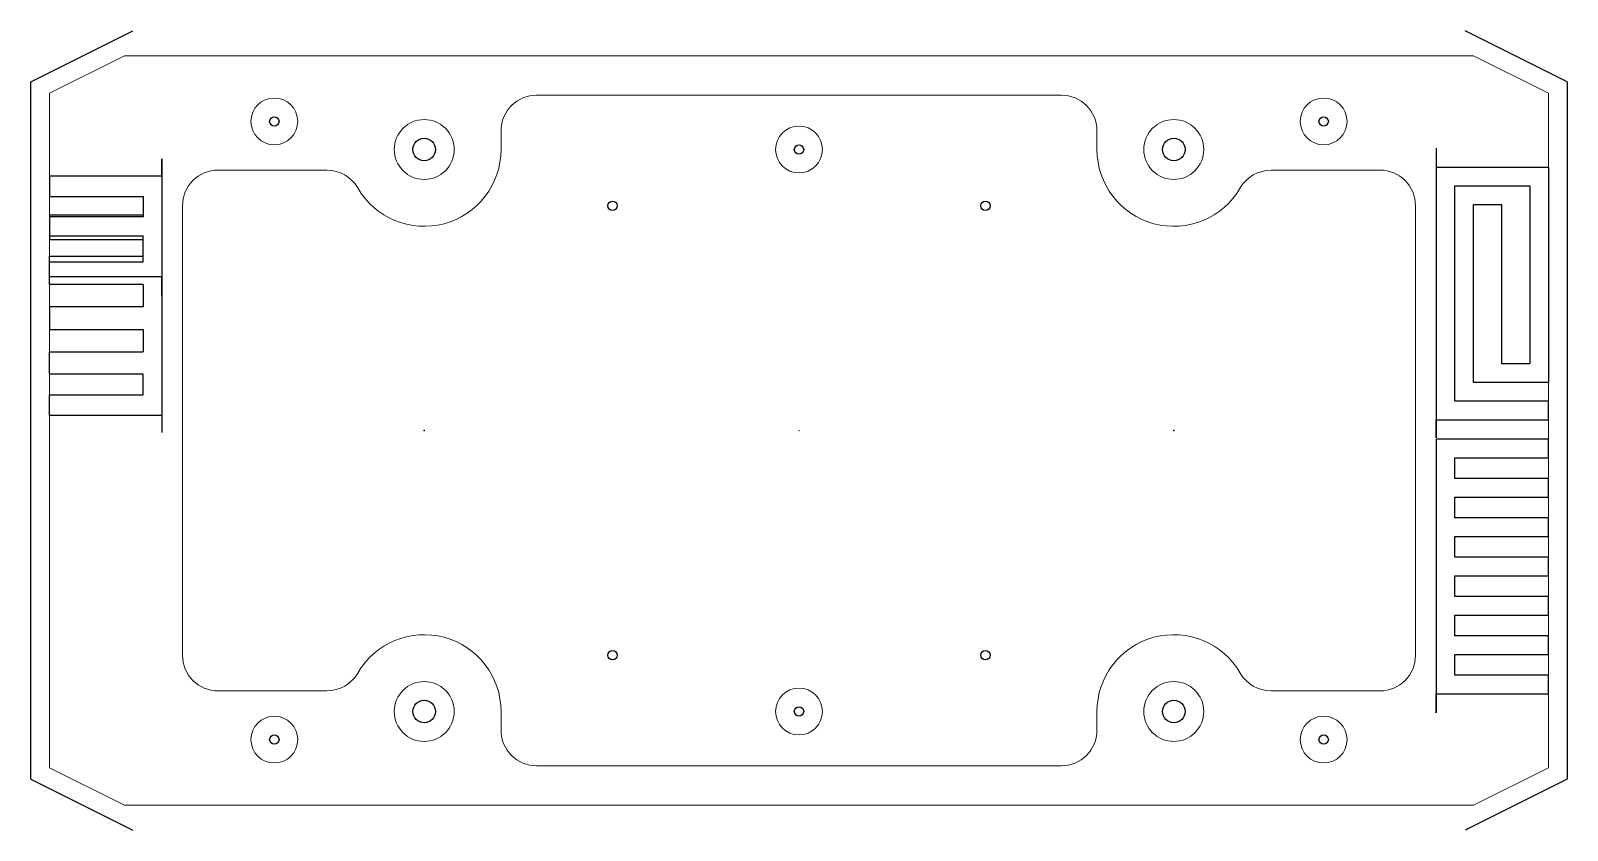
# Model space of a CAD drawing. Header units: millimetres. Extents: x -81 to 1, y -41.3 to 1.3.
import ezdxf

# ---------------------------------------------------------------- set-up
doc = ezdxf.new("R2010")
doc.units = ezdxf.units.MM
doc.layers.get('0').update_dxf_attribs({"lineweight": 13, "true_color": 0x000000})
for name, color, linetype, lineweight, true_color in [('cut', 174, 'Continuous', 25, 0x000080), ('cut_1.7mm 1in', 4, 'Continuous', 25, 0x00ffff), ('cut_1.7mm 2in', 134, 'Continuous', 25, 0x008080), ('cut_1.7mm 2out', 134, 'Continuous', 25, 0x008080), ('cut_2.2mm', 94, 'Continuous', 25, 0x008000), ('cut_2.8mm', 94, 'Continuous', 25, 0x008000)]:
    doc.layers.add(name, color=color, linetype=linetype, lineweight=lineweight, true_color=true_color)

msp = doc.modelspace()

# ---------------------------------------------------------------- linework, layer by layer
for p, q in [((-80, -2), (-76, 0)), ((-4, 0), (-76, 0)), ((0, -2), (-4, 0)), ((-80, -2), (-80, -38)), ((0, -2), (0, -38)), ((-80, -38), (-76, -40)), ((0, -38), (-4, -40)), ((-76, -40), (-4, -40))]:
    msp.add_line(p, q)
at = {"linetype": 'Continuous'}
for p, q in [((-26, -2.1), (-54, -2.1)), ((-55.9, -4), (-55.9, -5)), ((-24.1, -4), (-24.1, -5)), ((-71, -6.1), (-65.196, -6.1)), ((-9, -6.1), (-14.804, -6.1)), ((-72.9, -32), (-72.9, -8)), ((-7.1, -32), (-7.1, -8)), ((-71, -33.9), (-65.196, -33.9)), ((-9, -33.9), (-14.804, -33.9)), ((-55.9, -36), (-55.9, -35)), ((-24.1, -36), (-24.1, -35)), ((-26, -37.9), (-54, -37.9))]:
    msp.add_line(p, q, dxfattribs=at)
for centre, radius in [((-68, -3.5), 1.25), ((-12, -3.5), 1.25), ((-60, -5), 1.6), ((-40, -5), 1.25), ((-20, -5), 1.6), ((-60, -35), 1.6), ((-20, -35), 1.6), ((-40, -35), 1.25), ((-68, -36.5), 1.25), ((-12, -36.5), 1.25)]:
    msp.add_circle(centre, radius)
for centre, radius, start, end in [((-54, -4), 1.9, 90, 180), ((-26, -4), 1.9, 0, 90), ((-60, -5), 4.1, -150, 0), ((-20, -5), 4.1, -180, -30), ((-71, -8), 1.9, 90, 180), ((-65.196, -8), 1.9, 29.99928, 89.99855), ((-14.804, -8), 1.9, 89.99843, 150.00182), ((-9, -8), 1.9, 0, 90), ((-60, -35), 4.1, 0, 150), ((-20, -35), 4.1, 30, 180), ((-71, -32), 1.9, -180, -90), ((-9, -32), 1.9, -90, 0), ((-65.196, -32), 1.9, -90.00157, -29.99818), ((-14.804, -32), 1.9, -149.9955, -90.00145), ((-54, -36), 1.9, -180, -90), ((-26, -36), 1.9, -90, 0)]:
    msp.add_arc(centre, radius, start, end)
msp.add_point((-40, -20))
at = {"layer": 'cut'}
for p, q in [((-81, -1.382), (-75.553, 1.342)), ((1, -1.382), (-4.447, 1.342)), ((-81, -38.618), (-81, -1.382)), ((1, -1.382), (1, -38.618)), ((-81, -38.618), (-75.553, -41.342)), ((1, -38.618), (-4.447, -41.342))]:
    msp.add_line(p, q, dxfattribs=at)
for centre, radius in [((-68, -3.5), 0.25), ((-12, -3.5), 0.25), ((-60, -5), 0.6), ((-40, -5), 0.25), ((-20, -5), 0.6), ((-60, -35), 0.6), ((-20, -35), 0.6), ((-40, -35), 0.25), ((-68, -36.5), 0.25), ((-12, -36.5), 0.25)]:
    msp.add_circle(centre, radius, dxfattribs=at)
at = {"layer": 'cut_1.7mm 1in'}
for p, q in [((-74, -5.5), (-74, -12.8)), ((-74, -6.4), (-74, -5.5)), ((-80, -6.4), (-74, -6.4)), ((-80, -6.4), (-80, -7.5)), ((-80, -7.5), (-75, -7.5)), ((-75, -7.5), (-75, -8.5)), ((-75, -8.5), (-80, -8.5)), ((-80, -8.5), (-80, -9.6)), ((-80, -9.6), (-75, -9.6)), ((-75, -10.7), (-75, -9.6)), ((-80, -11.8), (-80, -10.7)), ((-80, -10.7), (-75, -10.7)), ((-74, -11.8), (-80, -11.8)), ((-74, -12.8), (-74, -11.8))]:
    msp.add_line(p, q, dxfattribs=at)
at = {"layer": 'cut_1.7mm 2in'}
for p, q in [((-74, -5.5), (-74, -20.1)), ((-74, -6.4), (-74, -5.5)), ((-80, -6.4), (-74, -6.4)), ((-80, -6.4), (-80, -7.5)), ((-80, -7.5), (-75, -7.5)), ((-75, -7.5), (-75, -8.6)), ((-75, -8.6), (-80, -8.6)), ((-80, -8.6), (-80, -9.8)), ((-80, -9.8), (-75, -9.8)), ((-75, -11), (-75, -9.8)), ((-80, -12.2), (-80, -11)), ((-80, -11), (-75, -11)), ((-75, -12.2), (-80, -12.2)), ((-75, -12.2), (-75, -13.4)), ((-80, -13.4), (-80, -14.6)), ((-75, -13.4), (-80, -13.4)), ((-80, -14.6), (-75, -14.6)), ((-75, -14.6), (-75, -15.8)), ((-80, -17), (-80, -15.8)), ((-80, -15.8), (-75, -15.8)), ((-75, -17), (-80, -17)), ((-75, -18.1), (-75, -17)), ((-80, -19.2), (-80, -18.1)), ((-80, -18.1), (-75, -18.1)), ((-74, -19.2), (-80, -19.2))]:
    msp.add_line(p, q, dxfattribs=at)
at = {"layer": 'cut_1.7mm 2out'}
for p, q in [((-6, -20.465), (-6, -35.065)), ((0, -20.465), (-6, -20.465)), ((0, -21.465), (0, -20.465)), ((-5, -22.565), (-5, -21.465)), ((-5, -21.465), (0, -21.465)), ((0, -22.565), (-5, -22.565)), ((0, -23.565), (0, -22.565)), ((-5, -24.665), (-5, -23.565)), ((-5, -23.565), (0, -23.565)), ((0, -24.665), (-5, -24.665)), ((0, -25.665), (0, -24.665)), ((-5, -26.765), (-5, -25.665)), ((-5, -25.665), (0, -25.665)), ((0, -26.765), (-5, -26.765)), ((0, -27.765), (0, -26.765)), ((-5, -28.865), (-5, -27.765)), ((-5, -27.765), (0, -27.765)), ((0, -28.865), (-5, -28.865)), ((0, -29.865), (0, -28.865)), ((-5, -30.965), (-5, -29.865)), ((-5, -29.865), (0, -29.865)), ((0, -30.965), (-5, -30.965)), ((0, -31.965), (0, -30.965)), ((-5, -33.065), (-5, -31.965)), ((-5, -31.965), (0, -31.965)), ((0, -33.065), (-5, -33.065)), ((0, -34.065), (0, -33.065)), ((-6, -34.065), (0, -34.065)), ((-6, -35.065), (-6, -34.065))]:
    msp.add_line(p, q, dxfattribs=at)
at = {"layer": 'cut_2.2mm'}
for p, q in [((-6, -4.935), (-6, -20.395)), ((-6, -4.935), (-6, -5.935)), ((-6, -5.935), (0, -5.935)), ((0, -5.935), (0, -17.435)), ((-5, -18.435), (-5, -6.935)), ((-5, -6.935), (-1, -6.935)), ((-1, -6.935), (-1, -16.435)), ((-4, -17.435), (-4, -7.935)), ((-4, -7.935), (-2.5, -7.935)), ((-2.5, -16.435), (-2.5, -7.935)), ((-1, -16.435), (-2.5, -16.435)), ((0, -17.435), (-4, -17.435)), ((0, -18.435), (-5, -18.435)), ((0, -19.435), (0, -18.435)), ((-6, -19.435), (0, -19.435)), ((-6, -20.395), (-6, -19.435))]:
    msp.add_line(p, q, dxfattribs=at)
at = {"layer": 'cut_2.8mm'}
for centre in [(-49.95, -8), (-30.05, -8), (-49.95, -32), (-30.05, -32)]:
    msp.add_circle(centre, 0.25, dxfattribs=at)
for p in [(-60, -20), (-20, -20)]:
    msp.add_point(p, dxfattribs=at)

doc.saveas('drawing.dxf')
